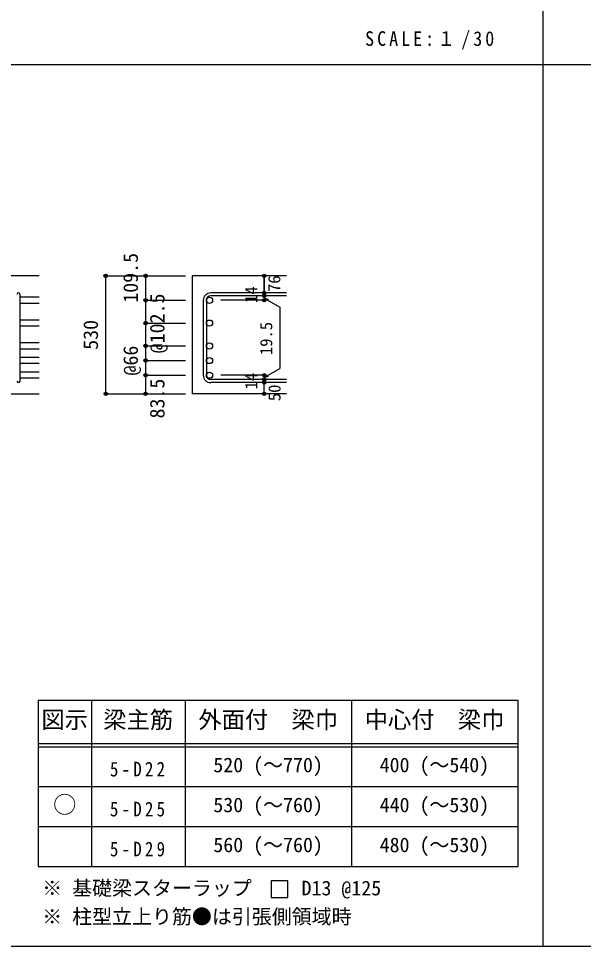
# Model space of a CAD drawing. Units: millimetres at full size, sheet at 1:30, with parts at other scales. Extents: x -5973 to 5954, y -4195 to 4201.
# Drawn here: x -3489 to -942, y -4195 to -15 of the extents above; entities that cross this region are included whole.
import ezdxf
from ezdxf.enums import TextEntityAlignment as Align

# ---------------------------------------------------------------- set-up
doc = ezdxf.new("R2010")
doc.units = ezdxf.units.MM
doc.header["$LTSCALE"] = 30
doc.header["$PDMODE"] = 32
doc.header["$PDSIZE"] = 15
for name, color, linetype in [('0-1', 2, 'Continuous'), ('0-5', 7, 'Continuous'), ('0-6', 7, 'Continuous'), ('0-D', 4, 'Continuous'), ('6-7_文字', 7, 'Continuous'), ('6-E_枠', 7, 'Continuous'), ('F-0_枠', 6, 'Continuous')]:
    doc.layers.add(name, color=color, linetype=linetype)
doc.styles.add('ＭＳ ゴシック', font='')
doc.styles.get('ＭＳ ゴシック').set_extended_font_data('MS Gothic')

msp = doc.modelspace()

# ---------------------------------------------------------------- linework, layer by layer
at = {"layer": '0-1'}
for p, q in [((-3395.8, -1174.89), (-4795.8, -1174.89)), ((-2280.8, -1174.89), (-2705.8, -1174.89)), ((-2705.8, -1174.89), (-2705.8, -1705.39)), ((-3795.8, -1705.39), (-3395.8, -1705.39)), ((-2280.8, -1705.39), (-2705.8, -1705.39))]:
    msp.add_line(p, q, dxfattribs=at)
at = {"layer": '0-5'}
for p, q in [((-3395.8, -1270.51), (-3481.8, -1270.51)), ((-3395.8, -1298.51), (-3481.8, -1298.51)), ((-3395.8, -1373.2), (-3481.8, -1373.2)), ((-3395.8, -1401.2), (-3481.8, -1401.2)), ((-3395.8, -1475.89), (-3481.8, -1475.89)), ((-3395.8, -1503.89), (-3481.8, -1503.89)), ((-3395.8, -1541.89), (-3481.8, -1541.89)), ((-3395.8, -1569.89), (-3481.8, -1569.89)), ((-3395.8, -1607.89), (-3481.8, -1607.89)), ((-3395.8, -1635.89), (-3481.8, -1635.89))]:
    msp.add_line(p, q, dxfattribs=at)
at = {"layer": '0-5', "color": 3}
for centre in [(-2627.8, -1284.51), (-2627.8, -1387.2), (-2627.8, -1489.89), (-2627.8, -1555.89), (-2627.8, -1621.89)]:
    msp.add_circle(centre, 14, dxfattribs=at)
at = {"layer": '0-6'}
for p, q in [((-2280.8, -1251.01), (-2622.3, -1251.01)), ((-3481.8, -1648.39), (-3481.8, -1258.01)), ((-2655.8, -1284.51), (-2655.8, -1621.89)), ((-2641.8, -1284.51), (-2641.8, -1621.89)), ((-2280.8, -1265.01), (-2622.3, -1265.01)), ((-2280.8, -1641.39), (-2622.3, -1641.39)), ((-2280.8, -1655.39), (-2622.3, -1655.39))]:
    msp.add_line(p, q, dxfattribs=at)
for centre, radius, start, end in [((-3488.8, -1258.01), 7, 0, 180), ((-2622.3, -1284.51), 33.5, 90, 180), ((-2622.3, -1284.51), 19.5, 90, 180), ((-2622.3, -1621.89), 33.5, 180, 270), ((-2622.3, -1621.89), 19.5, 180, 270), ((-3488.8, -1648.39), 7, 180, 0)]:
    msp.add_arc(centre, radius, start, end, dxfattribs=at)
at = {"layer": '0-D'}
for p, q in [((-3095.8, -1174.89), (-2915.8, -1174.89)), ((-3095.8, -1174.89), (-2915.8, -1174.89)), ((-3095.8, -1705.39), (-3095.8, -1174.89)), ((-2915.8, -1174.89), (-2735.8, -1174.89)), ((-2915.8, -1174.89), (-2735.8, -1174.89)), ((-2380.8, -1265.01), (-2380.8, -1251.01)), ((-2915.8, -1284.51), (-2735.8, -1284.51)), ((-2915.8, -1284.51), (-2735.8, -1284.51)), ((-2380.8, -1284.51), (-2576.89, -1284.51)), ((-2380.8, -1265.01), (-2380.8, -1284.51)), ((-2380.8, -1274.76), (-2361.48, -1279.93)), ((-2380.8, -1274.76), (-2310.74, -1315.21)), ((-2310.74, -1315.21), (-2310.74, -1591.2)), ((-2915.8, -1387.2), (-2735.8, -1387.2)), ((-2915.8, -1388.2), (-2915.8, -1705.39)), ((-2915.8, -1489.89), (-2735.8, -1489.89)), ((-2915.8, -1555.89), (-2735.8, -1555.89)), ((-2915.8, -1621.89), (-2735.8, -1621.89)), ((-2380.8, -1621.89), (-2576.89, -1621.89)), ((-2380.8, -1631.64), (-2310.74, -1591.2)), ((-2380.8, -1641.39), (-2380.8, -1621.89)), ((-2380.8, -1631.64), (-2361.48, -1626.47)), ((-2380.8, -1655.39), (-2380.8, -1641.39)), ((-2380.8, -1705.39), (-2380.8, -1655.39)), ((-3095.8, -1705.39), (-2915.8, -1705.39)), ((-2915.8, -1705.39), (-2735.8, -1705.39))]:
    msp.add_line(p, q, dxfattribs=at)
for points in [[(-2915.8, -1174.89), (-2915.8, -1284.51), (-2915.8, -1388.2)], [(-2380.8, -1174.89), (-2380.8, -1251.01), (-2380.8, -1174.89)]]:
    msp.add_lwpolyline(points, dxfattribs=at)
for centre, radius in [((-3095.8, -1174.89), 8), ((-3095.8, -1174.89), 7.2), ((-3095.8, -1174.89), 6.4), ((-3095.8, -1174.89), 5.6), ((-3095.8, -1174.89), 4.8), ((-2915.8, -1174.89), 8), ((-2915.8, -1174.89), 7.2), ((-2915.8, -1174.89), 6.4), ((-2915.8, -1174.89), 5.6), ((-2915.8, -1174.89), 4.8), ((-3095.8, -1174.89), 4), ((-3095.8, -1174.89), 3.2), ((-3095.8, -1174.89), 2.4), ((-3095.8, -1174.89), 1.6), ((-3095.8, -1174.89), 0.8), ((-2915.8, -1174.89), 4), ((-2915.8, -1174.89), 3.2), ((-2915.8, -1174.89), 2.4), ((-2915.8, -1174.89), 1.6), ((-2915.8, -1174.89), 0.8), ((-2380.8, -1174.89), 4), ((-2380.8, -1174.89), 3.6), ((-2380.8, -1174.89), 3.2), ((-2380.8, -1174.89), 2.8), ((-2380.8, -1174.89), 2.4), ((-2380.8, -1174.89), 2), ((-2380.8, -1174.89), 1.6), ((-2380.8, -1174.89), 1.2), ((-2380.8, -1174.89), 0.8), ((-2380.8, -1174.89), 0.4), ((-2380.8, -1251.01), 4), ((-2380.8, -1251.01), 3.6), ((-2380.8, -1251.01), 3.2), ((-2380.8, -1251.01), 2.8), ((-2380.8, -1251.01), 2.4), ((-2380.8, -1251.01), 2), ((-2380.8, -1251.01), 1.6), ((-2380.8, -1251.01), 1.2), ((-2380.8, -1251.01), 0.8), ((-2380.8, -1251.01), 0.4), ((-2915.8, -1284.51), 8), ((-2915.8, -1284.51), 7.2), ((-2915.8, -1284.51), 6.4), ((-2915.8, -1284.51), 5.6), ((-2915.8, -1284.51), 4.8), ((-2915.8, -1284.51), 4), ((-2915.8, -1284.51), 3.2), ((-2915.8, -1284.51), 2.4), ((-2915.8, -1284.51), 1.6), ((-2915.8, -1284.51), 0.8), ((-2380.8, -1265.01), 4), ((-2380.8, -1284.51), 4), ((-2380.8, -1265.01), 3.6), ((-2380.8, -1284.51), 3.6), ((-2380.8, -1265.01), 3.2), ((-2380.8, -1284.51), 3.2), ((-2380.8, -1265.01), 2.8), ((-2380.8, -1284.51), 2.8), ((-2380.8, -1265.01), 2.4), ((-2380.8, -1284.51), 2.4), ((-2380.8, -1265.01), 2), ((-2380.8, -1284.51), 2), ((-2380.8, -1265.01), 1.6), ((-2380.8, -1284.51), 1.6), ((-2380.8, -1265.01), 1.2), ((-2380.8, -1284.51), 1.2), ((-2380.8, -1265.01), 0.8), ((-2380.8, -1284.51), 0.8), ((-2380.8, -1265.01), 0.4), ((-2380.8, -1284.51), 0.4), ((-2915.8, -1387.2), 8), ((-2915.8, -1387.2), 7.2), ((-2915.8, -1387.2), 6.4), ((-2915.8, -1387.2), 5.6), ((-2915.8, -1387.2), 4.8), ((-2915.8, -1387.2), 4), ((-2915.8, -1387.2), 3.2), ((-2915.8, -1387.2), 2.4), ((-2915.8, -1387.2), 1.6), ((-2915.8, -1387.2), 0.8), ((-2915.8, -1489.89), 8), ((-2915.8, -1489.89), 7.2), ((-2915.8, -1489.89), 6.4), ((-2915.8, -1489.89), 5.6), ((-2915.8, -1489.89), 4.8), ((-2915.8, -1489.89), 4), ((-2915.8, -1489.89), 3.2), ((-2915.8, -1489.89), 2.4), ((-2915.8, -1489.89), 1.6), ((-2915.8, -1489.89), 0.8), ((-2915.8, -1555.89), 8), ((-2915.8, -1555.89), 7.2), ((-2915.8, -1555.89), 6.4), ((-2915.8, -1555.89), 5.6), ((-2915.8, -1555.89), 4.8), ((-2915.8, -1555.89), 4), ((-2915.8, -1555.89), 3.2), ((-2915.8, -1555.89), 2.4), ((-2915.8, -1555.89), 1.6), ((-2915.8, -1555.89), 0.8), ((-2915.8, -1621.89), 8), ((-2915.8, -1621.89), 7.2), ((-2915.8, -1621.89), 6.4), ((-2915.8, -1621.89), 5.6), ((-2915.8, -1621.89), 4.8), ((-2915.8, -1621.89), 4), ((-2915.8, -1621.89), 3.2), ((-2915.8, -1621.89), 2.4), ((-2915.8, -1621.89), 1.6), ((-2915.8, -1621.89), 0.8), ((-2380.8, -1621.89), 4), ((-2380.8, -1621.89), 3.6), ((-2380.8, -1621.89), 3.2), ((-2380.8, -1621.89), 2.8), ((-2380.8, -1621.89), 2.4), ((-2380.8, -1621.89), 2), ((-2380.8, -1621.89), 1.6), ((-2380.8, -1621.89), 1.2), ((-2380.8, -1621.89), 0.8), ((-2380.8, -1621.89), 0.4), ((-2380.8, -1641.39), 4), ((-2380.8, -1655.39), 4), ((-2380.8, -1641.39), 3.6), ((-2380.8, -1655.39), 3.6), ((-2380.8, -1641.39), 3.2), ((-2380.8, -1655.39), 3.2), ((-2380.8, -1641.39), 2.8), ((-2380.8, -1655.39), 2.8), ((-2380.8, -1641.39), 2.4), ((-2380.8, -1655.39), 2.4), ((-2380.8, -1641.39), 2), ((-2380.8, -1655.39), 2), ((-2380.8, -1641.39), 1.6), ((-2380.8, -1655.39), 1.6), ((-2380.8, -1641.39), 1.2), ((-2380.8, -1655.39), 1.2), ((-2380.8, -1641.39), 0.8), ((-2380.8, -1655.39), 0.8), ((-2380.8, -1641.39), 0.4), ((-2380.8, -1655.39), 0.4), ((-3095.8, -1705.39), 7.2), ((-3095.8, -1705.39), 6.4), ((-3095.8, -1705.39), 5.6), ((-3095.8, -1705.39), 4.8), ((-3095.8, -1705.39), 4), ((-3095.8, -1705.39), 3.2), ((-3095.8, -1705.39), 2.4), ((-3095.8, -1705.39), 1.6), ((-3095.8, -1705.39), 0.8), ((-2915.8, -1705.39), 7.2), ((-2915.8, -1705.39), 6.4), ((-2915.8, -1705.39), 5.6), ((-2915.8, -1705.39), 4.8), ((-2915.8, -1705.39), 4), ((-2915.8, -1705.39), 3.2), ((-2915.8, -1705.39), 2.4), ((-2915.8, -1705.39), 1.6), ((-2915.8, -1705.39), 0.8), ((-2380.8, -1705.39), 4), ((-2380.8, -1705.39), 3.6), ((-2380.8, -1705.39), 3.2), ((-2380.8, -1705.39), 2.8), ((-2380.8, -1705.39), 2.4), ((-2380.8, -1705.39), 2), ((-2380.8, -1705.39), 1.6), ((-2380.8, -1705.39), 1.2), ((-2380.8, -1705.39), 0.8), ((-2380.8, -1705.39), 0.4)]:
    msp.add_circle(centre, radius, dxfattribs=at)
at = {"layer": '0-D', "color": 7}
for p in [(-3095.8, -1174.89), (-2915.8, -1174.89), (-2380.8, -1174.89), (-2380.8, -1251.01), (-2915.8, -1284.51), (-2380.8, -1265.01), (-2380.8, -1284.51), (-2915.8, -1387.2), (-2915.8, -1489.89), (-2915.8, -1555.89), (-2915.8, -1621.89), (-2380.8, -1621.89), (-2380.8, -1621.89), (-2380.8, -1641.39), (-2380.8, -1655.39), (-3095.8, -1705.39), (-2915.8, -1705.39), (-2380.8, -1705.39)]:
    msp.add_point(p, dxfattribs=at)
at = {"layer": '6-7_文字'}
msp.add_lwpolyline([(-2349.95, -3974.83), (-2274.95, -3974.83), (-2274.95, -3899.83), (-2349.95, -3899.83)], close=True, dxfattribs=at)
at = {"layer": '6-E_枠', "color": 3}
for p, q in [((-3400.52, -3085.43), (-3400.52, -3835.43)), ((-3400.52, -3085.43), (-1238, -3085.43)), ((-1238, -3085.43), (-1238, -3835.43)), ((-3400.52, -3835.43), (-1238, -3835.43))]:
    msp.add_line(p, q, dxfattribs=at)
at = {"layer": '6-E_枠'}
for p, q in [((-3160.52, -3085.43), (-3160.52, -3835.43)), ((-2738, -3085.43), (-2738, -3835.43)), ((-1988, -3085.43), (-1988, -3835.43)), ((-3400.52, -3280.43), (-1238, -3280.43)), ((-3400.52, -3295.43), (-1238, -3295.43)), ((-3400.52, -3475.43), (-1238, -3475.43)), ((-3400.52, -3655.43), (-1238, -3655.43))]:
    msp.add_line(p, q, dxfattribs=at)
at = {"layer": 'F-0_枠', "color": 2}
for p, q in [((-1124.64, 4201.15), (-1124.64, -4195.24)), ((-5972.88, -222.05), (3723.6, -222.05))]:
    msp.add_line(p, q, dxfattribs=at)
at = {"layer": 'F-0_枠'}
msp.add_line((5954.1, -4195.24), (-5972.88, -4195.24), dxfattribs=at)

# ---------------------------------------------------------------- texts
at = {"layer": '0-D', "style": 'ＭＳ ゴシック'}
for s, height, p in [('109.5', 65.98, (-2930.8, -1295.39)), ('76', 54.99, (-2291.87, -1247.19)), ('14', 54.99, (-2396.03, -1296.44)), ('@102.5', 65.98, (-2810.8, -1523.2)), ('530', 65.98, (-3110.8, -1507.64)), ('19.5', 54.99, (-2328.2, -1531.41)), ('@66', 65.98, (-2930.8, -1623.39)), ('14', 54.99, (-2396.06, -1686.07)), ('83.5', 65.98, (-2810.8, -1816.89)), ('50', 54.99, (-2290.8, -1738.89))]:
    msp.add_text(s, height=height, rotation=90, dxfattribs=at).set_placement(p, align=Align.BOTTOM_LEFT)
at = {"layer": '6-7_文字', "color": 2, "style": 'ＭＳ ゴシック'}
for s, p in [('図示', (-3385.52, -3235.43)), ('梁主筋', (-3106.76, -3235.43)), ('外面付\u3000梁巾', (-2678, -3235.43)), ('中心付\u3000梁巾', (-1928, -3235.43)), ('○', (-3333.02, -3617.93))]:
    msp.add_text(s, height=76.98, dxfattribs=at).set_placement(p, align=Align.BOTTOM_LEFT)
at = {"layer": '6-7_文字', "style": 'ＭＳ ゴシック'}
for s, p in [('520 (～770)', (-2610.5, -3430.43)), ('400 (～540)', (-1860.5, -3430.43)), ('530 (～760)', (-2610.5, -3610.43)), ('440 (～530)', (-1860.5, -3610.43)), ('560 (～760)', (-2610.5, -3790.43)), ('480 (～530)', (-1860.5, -3790.43)), ('※ 基礎梁スターラップ     D13 @125', (-3381.96, -3985.01)), ('※ 柱型立上り筋●は引張側領域時', (-3381.96, -4113.51))]:
    msp.add_text(s, height=65.98, dxfattribs=at).set_placement(p, align=Align.BOTTOM_LEFT)
at = {"layer": '6-7_文字', "color": 2, "insert": (-1925.98, -154.55), "char_height": 65.98, "attachment_point": 7, "style": 'ＭＳ ゴシック'}
msp.add_mtext('\\T1.34;\\W0.9;SCALE:１/30', dxfattribs=at)
at = {"layer": '6-7_文字', "char_height": 65.98, "attachment_point": 7, "style": 'ＭＳ ゴシック'}
for s, insert in [('\\T1.38;\\W0.85;5-D22', (-3076.76, -3430.43)), ('\\T1.38;\\W0.85;5-D25', (-3076.76, -3610.43)), ('\\T1.38;\\W0.85;5-D29', (-3076.76, -3790.43))]:
    msp.add_mtext(s, dxfattribs=dict(at, insert=insert))

doc.saveas('drawing.dxf')
